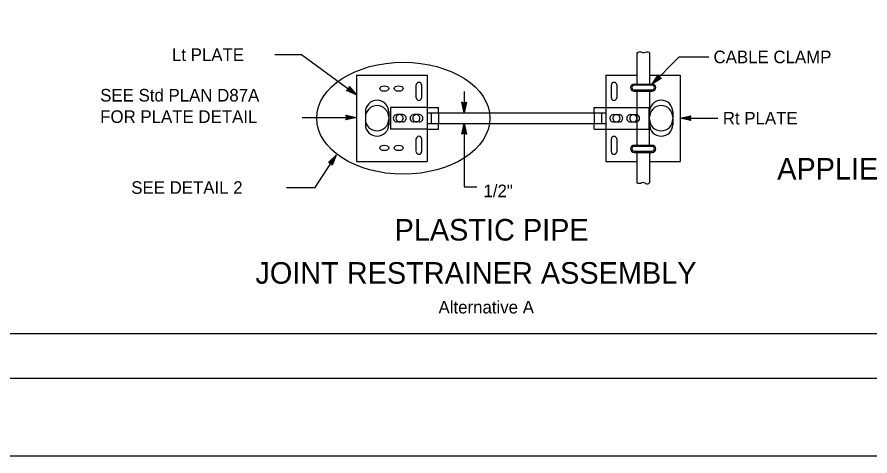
# Model space of a CAD drawing. Extents: x -894 to 866, y -472 to 714.
# Drawn here: x -370.8 to 103.4, y -472.4 to -228.4 of the extents above; entities that cross this region are included whole.
import ezdxf

# ---------------------------------------------------------------- set-up
doc = ezdxf.new("R2010")
doc.units = 0
for name, color, linetype in [('56 Stage 3 Anno', 7, 'Continuous'), ('57 Undefined', 7, 'Continuous'), ('60 Nongeo Data', 7, 'Continuous'), ('border_PLOTTING-ELEMENTS', 7, 'Continuous'), ('border_rw_22x34_Cut_Lines', 7, 'Continuous'), ('border_SHEET', 7, 'Continuous')]:
    doc.layers.add(name, color=color, linetype=linetype)

msp = doc.modelspace()

# ---------------------------------------------------------------- linework, layer by layer
at = {"layer": '56 Stage 3 Anno'}
for p, q in [((-227.49, -249.11), (-212.63, -249.11)), ((-212.63, -249.11), (-182.11, -271.59)), ((-17.6, -265.62), (-2.63, -250.57)), ((-2.63, -250.57), (13.88, -250.57)), ((-122.23, -269.71), (-122.23, -281.65)), ((-212.27, -284.2), (-182.11, -284.2)), ((-122.23, -287.59), (-122.23, -322.8)), ((-2.14, -284.62), (18.88, -284.62))]:
    msp.add_line(p, q, dxfattribs=at)
for points in [[(-12.5, -262.36), (-17.6, -265.62), (-14.36, -260.51), (-14.26, -260.9), (-16.63, -264.64), (-12.89, -262.26), (-13.29, -262.16), (-15.68, -263.69), (-14.16, -261.3), (-14.06, -261.69), (-14.72, -262.73), (-13.68, -262.06), (-13.99, -261.99), (-14.36, -260.51), (-13.99, -261.99)], [(-186.08, -267.02), (-182.11, -271.59), (-187.64, -269.14), (-187.26, -268.98), (-183.21, -270.78), (-186.12, -267.43), (-186.16, -267.83), (-184.3, -269.97), (-186.89, -268.83), (-186.51, -268.67), (-185.39, -269.17), (-186.2, -268.24), (-186.23, -268.55), (-187.64, -269.14), (-186.23, -268.55)], [(-186.08, -267.02), (-182.11, -271.59), (-187.64, -269.14), (-187.26, -268.98), (-183.21, -270.78), (-186.12, -267.43), (-186.16, -267.83), (-184.3, -269.97), (-186.89, -268.83), (-186.51, -268.67), (-185.39, -269.17), (-186.2, -268.24), (-186.23, -268.55), (-187.64, -269.14), (-186.23, -268.55)], [(-120.91, -275.74), (-122.23, -281.65), (-123.54, -275.74), (-123.19, -275.95), (-122.23, -280.28), (-121.26, -275.95), (-121.61, -276.16), (-122.23, -278.93), (-122.84, -276.16), (-122.49, -276.37), (-122.23, -277.57), (-121.96, -276.37), (-122.23, -276.53), (-123.54, -275.74), (-122.23, -276.53)], [(-188.01, -282.88), (-182.11, -284.2), (-188.01, -285.51), (-187.8, -285.16), (-183.48, -284.2), (-187.8, -283.23), (-187.6, -283.58), (-184.83, -284.2), (-187.59, -284.81), (-187.38, -284.46), (-186.19, -284.2), (-187.39, -283.93), (-187.23, -284.2), (-188.01, -285.51), (-187.23, -284.2)], [(3.76, -285.94), (-2.14, -284.62), (3.76, -283.31), (3.55, -283.66), (-0.77, -284.62), (3.55, -285.59), (3.35, -285.24), (0.58, -284.62), (3.34, -284.01), (3.13, -284.36), (1.94, -284.62), (3.14, -284.89), (2.97, -284.62), (3.76, -283.31), (2.97, -284.62)], [(-123.55, -293.5), (-122.23, -287.59), (-120.92, -293.5), (-121.27, -293.29), (-122.23, -288.96), (-123.2, -293.29), (-122.85, -293.08), (-122.23, -290.31), (-121.62, -293.08), (-121.97, -292.87), (-122.23, -291.67), (-122.5, -292.87), (-122.23, -292.71), (-120.92, -293.5), (-122.23, -292.71)], [(-197.69, -309.33), (-193.37, -305.1), (-195.49, -310.76), (-195.67, -310.4), (-194.12, -306.25), (-197.29, -309.35), (-196.88, -309.36), (-194.86, -307.38), (-195.85, -310.03), (-196.02, -309.66), (-195.6, -308.52), (-196.47, -309.38), (-196.16, -309.39), (-195.49, -310.76), (-196.16, -309.39)]]:
    msp.add_lwpolyline(points, close=True, dxfattribs=at)
msp.add_lwpolyline([(-220.92, -323.16), (-205.09, -323.16), (-193.37, -305.1)], dxfattribs=at)
msp.add_ellipse((-156.01, -284.62), major_axis=(48.11, 0), ratio=0.646692, dxfattribs=at)
at = {"layer": '60 Nongeo Data'}
for p, q in [((-26.14, -248.33), (-26.14, -265.62)), ((-19.14, -248.33), (-19.14, -265.62)), ((-182.11, -260.62), (-182.11, -308.62)), ((-182.11, -260.62), (-142.83, -260.62)), ((-142.83, -260.62), (-142.83, -308.62)), ((-43.4, -260.62), (-43.4, -308.62)), ((-43.4, -260.62), (-26.14, -260.62)), ((-19.14, -260.62), (-2.14, -260.62)), ((-2.14, -260.62), (-2.14, -308.62)), ((-148.86, -273.26), (-148.86, -266.07)), ((-148.86, -266.07), (-148.86, -266.12)), ((-145.87, -266.07), (-145.87, -273.31)), ((-40.32, -273.24), (-40.32, -266.06)), ((-40.32, -266.06), (-40.32, -266.11)), ((-37.32, -266.06), (-37.32, -273.3)), ((-27.72, -265.62), (-17.5, -265.62)), ((-27.71, -269.62), (-17.56, -269.62)), ((-17.64, -266.32), (-27.61, -266.32)), ((-27.61, -268.92), (-17.65, -268.92)), ((-26.14, -269.62), (-26.14, -299.62)), ((-19.14, -269.62), (-19.14, -281.14)), ((-17.66, -266.32), (-17.64, -266.32)), ((-142.83, -278.72), (-163.11, -278.72)), ((-163.11, -278.72), (-163.11, -290.76)), ((-142.83, -278.72), (-136.39, -278.72)), ((-136.39, -281.62), (-136.39, -278.72)), ((-49.84, -281.62), (-49.84, -278.72)), ((-49.84, -278.72), (-43.4, -278.72)), ((-43.4, -278.72), (-19.4, -278.72)), ((-19.4, -290.76), (-19.4, -278.72)), ((-177.11, -281.07), (-177.11, -288.33)), ((-164.11, -281.09), (-164.11, -288.35)), ((-156.43, -282.62), (-159.6, -282.62)), ((-147.07, -282.62), (-150.24, -282.62)), ((-142.83, -281.62), (-43.4, -281.62)), ((-140.5, -281.62), (-140.5, -287.62)), ((-136.39, -281.62), (-136.39, -287.62)), ((-49.84, -281.62), (-49.84, -287.62)), ((-45.73, -281.62), (-45.73, -287.62)), ((-39.16, -282.62), (-35.99, -282.62)), ((-29.81, -282.62), (-26.14, -282.62)), ((-19.14, -299.62), (-19.14, -280.67)), ((-6.14, -281.09), (-6.14, -288.35)), ((-156.47, -286.62), (-159.54, -286.62)), ((-147.11, -286.62), (-150.18, -286.62)), ((-142.83, -287.62), (-43.4, -287.62)), ((-136.39, -290.76), (-136.39, -287.62)), ((-49.84, -290.76), (-49.84, -287.62)), ((-39.12, -286.62), (-36.05, -286.62)), ((-29.76, -286.62), (-26.14, -286.62)), ((-142.83, -290.76), (-163.11, -290.76)), ((-142.83, -290.76), (-136.39, -290.76)), ((-49.84, -290.76), (-43.4, -290.76)), ((-43.4, -290.76), (-19.4, -290.76)), ((-148.85, -303.22), (-148.85, -296.04)), ((-148.85, -296.04), (-148.85, -296.09)), ((-145.85, -296.04), (-145.85, -303.27)), ((-40.32, -303.27), (-40.32, -296.08)), ((-40.32, -296.08), (-40.32, -296.13)), ((-37.32, -296.08), (-37.32, -303.32)), ((-27.72, -299.62), (-17.5, -299.62)), ((-17.66, -300.32), (-27.63, -300.32)), ((-27.63, -302.92), (-17.67, -302.92)), ((-17.67, -300.32), (-17.66, -300.32)), ((-27.71, -303.62), (-17.54, -303.62)), ((-26.14, -303.62), (-26.14, -320.58)), ((-19.14, -303.62), (-19.14, -320.58)), ((-182.11, -308.62), (-142.83, -308.62)), ((-43.4, -308.62), (-26.14, -308.62)), ((-19.14, -308.62), (-2.14, -308.62)), ((-122.23, -322.8), (-115.08, -322.8))]:
    msp.add_line(p, q, dxfattribs=at)
for centre, radius, start, end in [((-147.36, -266.19), 1.5, 2.0374, 177.4285), ((-38.82, -266.18), 1.5, 2.0374, 177.4285), ((-27.64, -267.62), 2, 91.742, 267.6062), ((-27.59, -267.62), 1.3, 90.8369, 269.9956), ((-17.68, -267.62), 1.3, 270.0044, 89.1631), ((-17.66, -267.62), 2, 272.3938, 88.258), ((-170.61, -281.15), 6.5, 0.4671, 179.744), ((-147.36, -273.19), 1.5, 182.5715, 357.9626), ((-38.82, -273.18), 1.5, 182.5715, 357.9626), ((-12.64, -281.15), 6.5, 0.4671, 179.744), ((-170.61, -284.13), 6.5, 0.4671, 179.744), ((-12.64, -284.13), 6.5, 0.4671, 179.744), ((-159.6, -284.62), 2, 90.0807, 271.4361), ((-158.1, -284.62), 2, 90.0807, 271.4361), ((-158.1, -284.62), 2, 268.5639, 89.9193), ((-156.43, -284.62), 2, 268.5639, 89.9193), ((-150.24, -284.62), 2, 90.0807, 271.4361), ((-148.74, -284.62), 2, 90.0807, 271.4361), ((-148.74, -284.62), 2, 268.5639, 89.9193), ((-147.07, -284.62), 2, 268.5639, 89.9193), ((-39.16, -284.62), 2, 90.0807, 271.4361), ((-37.49, -284.62), 2, 90.0807, 271.4361), ((-37.49, -284.62), 2, 268.5639, 89.9193), ((-35.99, -284.62), 2, 268.5639, 89.9193), ((-29.8, -284.62), 2, 90.0807, 271.4361), ((-28.14, -284.62), 2, 90.0807, 271.4361), ((-28.13, -284.62), 2, 268.5639, 89.9193), ((-26.63, -284.62), 2, 284.1838, 75.8162), ((-170.61, -285.15), 6.5, 180.256, 359.5329), ((-170.61, -288.1), 6.5, 180.256, 359.5329), ((-12.64, -285.15), 6.5, 180.256, 359.5329), ((-12.64, -288.1), 6.5, 180.256, 359.5329), ((-147.35, -296.16), 1.5, 2.0374, 177.4285), ((-38.82, -296.2), 1.5, 2.0374, 177.4285), ((-147.35, -303.16), 1.5, 182.5715, 357.9626), ((-38.82, -303.2), 1.5, 182.5715, 357.9626), ((-27.64, -301.62), 2, 91.742, 267.6062), ((-27.61, -301.62), 1.3, 90.8369, 269.9956), ((-17.69, -301.62), 1.3, 270.0044, 89.1631), ((-17.66, -301.62), 2, 272.3938, 88.258)]:
    msp.add_arc(centre, radius, start, end, dxfattribs=at)
for centre in [(-166.61, -268.12), (-158.61, -268.12), (-166.61, -301.12), (-158.61, -301.12)]:
    msp.add_ellipse(centre, major_axis=(2.49, 0), ratio=0.601835, dxfattribs=at)
for points in [[(-26.14, -248.33), (-24.04, -247.62), (-22.7, -248.18), (-20.04, -247.73), (-19.14, -248.33)], [(-26.14, -320.58), (-23.93, -320.69), (-22.7, -320.25), (-20.81, -321.14), (-19.14, -320.58)]]:
    msp.add_spline(points, degree=3, dxfattribs=at)
at = {"layer": 'border_PLOTTING-ELEMENTS'}
for points in [[(-894.04, -472.44), (865.96, -472.44), (865.96, 713.56), (-894.04, 713.56)], [(-864.04, 670.56), (835.96, 670.56), (835.96, -429.44), (-864.04, -429.44)]]:
    msp.add_lwpolyline(points, close=True, dxfattribs=at)
at = {"layer": 'border_rw_22x34_Cut_Lines'}
msp.add_lwpolyline([(-864.04, 670.56), (835.96, 670.56), (835.96, -429.44), (-864.04, -429.44)], close=True, dxfattribs=at)
at = {"layer": 'border_SHEET'}
msp.add_line((810.96, -404.44), (-814.04, -404.44), dxfattribs=at)

# ---------------------------------------------------------------- texts
at = {"layer": '57 Undefined'}
for s, height, p in [('Lt PLATE', 7, (-284.63, -252.81)), ('CABLE CLAMP', 7, (16.46, -254.04)), ('SEE Std PLAN D87A', 7, (-324.53, -275.34)), ('FOR PLATE DETAIL', 7, (-324.53, -287.24)), ('Rt PLATE', 7, (21.62, -288.08)), ('APPLIES TO BOTH L AND R PLATE', 12, (51.88, -318.73)), ('SEE DETAIL 2', 7, (-307.27, -326.67)), ('1/2"', 7, (-111.44, -328.54)), ('PLASTIC PIPE', 12, (-160.86, -352.66)), ('JOINT RESTRAINER ASSEMBLY', 12, (-238.23, -376.66)), ('Alternative A', 7, (-136.44, -393.19))]:
    msp.add_text(s, height=height, dxfattribs=at).set_placement(p)

doc.saveas('drawing.dxf')
